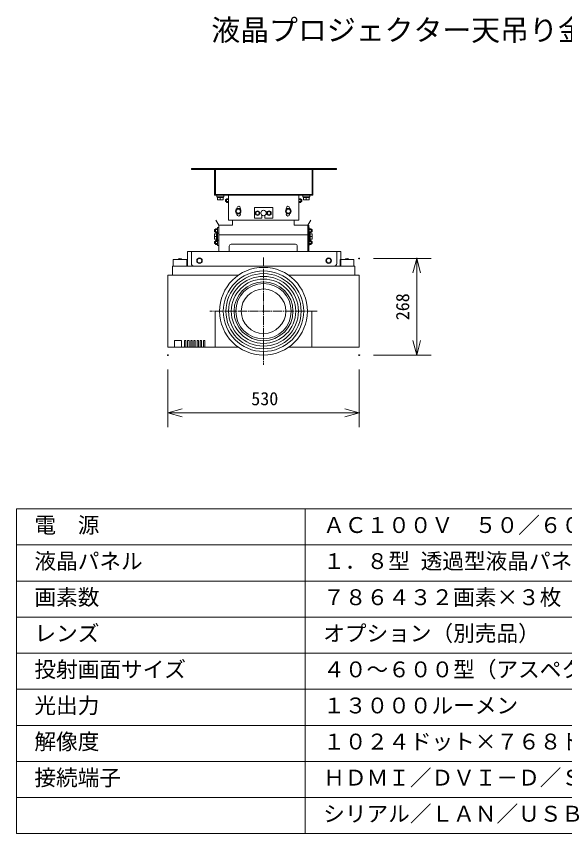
# Model space of a CAD drawing. Units: millimetres, scale not verified. Extents: x -63 to 62, y -56 to 57.
# Drawn here: x -62.5 to 13.4, y -56.5 to 56.8 of the extents above; entities that cross this region are included whole.
import ezdxf
from ezdxf.enums import TextEntityAlignment as Align

# ---------------------------------------------------------------- set-up
doc = ezdxf.new("R2010")
doc.units = ezdxf.units.MM
doc.header["$LTSCALE"] = 0.125
doc.header["$PDMODE"] = 32
doc.header["$PDSIZE"] = 0.0625
doc.linetypes.add('USER1', pattern=[13, 10, -1, 1, -1])
for name, color, linetype, lineweight in [('0-0_0', 7, 'Continuous', 9), ('0-1_WAKU', 1, 'Continuous', 18), ('0-3_GAIKEI', 1, 'Continuous', 18), ('0-5_SUNPO', 7, 'Continuous', 9)]:
    doc.layers.add(name, color=color, linetype=linetype, lineweight=lineweight)
doc.layers.add('0-2_MOJI1', color=7, linetype='Continuous')
doc.layers.add('0-6_Defpoints', color=7, linetype='Continuous')
doc.styles.add('ＭＳ ゴシック', font='')
doc.styles.get('ＭＳ ゴシック').set_extended_font_data('MS Gothic')

# ---------------------------------------------------------------- blocks, each defined once
blk = doc.blocks.new('_OPEN30')
at = {"layer": '0-0_0'}
blk.add_line((0, 0), (-1, 0), dxfattribs=at)
blk.add_lwpolyline([(-1, 0.26795), (0, 0), (-1, -0.26795)], dxfattribs=at)
blk = doc.blocks.new('D5')
at = {"layer": '0-5_SUNPO'}
for p, q in [((-42.7693, 7.3525), (-42.7693, -0.6475)), ((-16.2693, 7.3525), (-16.2693, -0.6475)), ((-40.7693, 1.3525), (-18.2693, 1.3525))]:
    blk.add_line(p, q, dxfattribs=at)
at = {"layer": '0-6_Defpoints'}
for p in [(-42.7693, 9.3525), (-16.2693, 9.3525), (-16.2693, 1.3525)]:
    blk.add_point(p, dxfattribs=at)
at = {"layer": '0-5_SUNPO', "xscale": 2, "yscale": 2, "rotation": 180}
blk.add_blockref('_OPEN30', (-42.7693, 1.3525), dxfattribs=at)
at = {"layer": '0-5_SUNPO', "xscale": 2, "yscale": 2}
blk.add_blockref('_OPEN30', (-16.2693, 1.3525), dxfattribs=at)
at = {"layer": '0-5_SUNPO', "style": 'ＭＳ ゴシック'}
blk.add_text('530', height=1.833, dxfattribs=at).set_placement((-31.2157, 1.8525), align=Align.BOTTOM_LEFT)
blk = doc.blocks.new('D4')
at = {"layer": '0-5_SUNPO'}
for p, q in [((-14.2933, 22.7525), (-6.2933, 22.7525)), ((-8.2933, 11.3525), (-8.2933, 20.7525)), ((-14.2933, 9.3525), (-6.2933, 9.3525))]:
    blk.add_line(p, q, dxfattribs=at)
at = {"layer": '0-6_Defpoints'}
for p in [(-16.2933, 22.7525), (-8.2933, 22.7525), (-16.2933, 9.3525)]:
    blk.add_point(p, dxfattribs=at)
at = {"layer": '0-5_SUNPO', "xscale": 2, "yscale": 2}
for p, rotation in [((-8.2933, 22.7525), 90), ((-8.2933, 9.3525), 270)]:
    blk.add_blockref('_OPEN30', p, dxfattribs=dict(at, rotation=rotation))
at = {"layer": '0-5_SUNPO', "style": 'ＭＳ ゴシック'}
blk.add_text('268', height=1.833, rotation=90, dxfattribs=at).set_placement((-8.7933, 14.1775), align=Align.BOTTOM_LEFT)

msp = doc.modelspace()

# ---------------------------------------------------------------- linework, layer by layer
at = {"layer": '0-1_WAKU', "color": 4}
for p, q in [((-62.5233, -11.4624), (-62.5233, -56.4624)), ((-62.5233, -11.4624), (62.4767, -11.4624)), ((-22.5233, -11.4624), (-22.5233, -56.4624)), ((62.4767, -56.4624), (-62.5233, -56.4624))]:
    msp.add_line(p, q, dxfattribs=at)
at = {"layer": '0-1_WAKU'}
for p, q in [((-62.5233, -16.4624), (62.4767, -16.4624)), ((-62.5233, -21.4624), (62.4767, -21.4624)), ((-62.5233, -26.4624), (62.4767, -26.4624)), ((-62.5233, -31.4624), (62.4767, -31.4624)), ((-62.5233, -36.4624), (62.4767, -36.4624)), ((-62.5233, -41.4624), (62.4767, -41.4624)), ((-62.5233, -46.4624), (62.4767, -46.4624)), ((-62.5233, -51.4624), (62.4767, -51.4624))]:
    msp.add_line(p, q, dxfattribs=at)
at = {"layer": '0-3_GAIKEI'}
for p, q in [((-38.2871, 35.6883), (-38.2871, 35.5605)), ((-38.2871, 35.6883), (-18.19, 35.6883)), ((-38.2871, 35.5605), (-18.19, 35.5605)), ((-35.0687, 31.9828), (-35.0687, 35.5605)), ((-34.9413, 32.1106), (-34.9413, 35.5605)), ((-21.5679, 32.1106), (-21.5679, 35.5605)), ((-21.4405, 31.9828), (-21.4405, 35.5605)), ((-18.19, 35.6883), (-18.19, 35.5605)), ((-35.0687, 31.9828), (-21.4405, 31.9828)), ((-34.9413, 32.1106), (-21.5679, 32.1106)), ((-34.76, 31.7751), (-34.76, 31.9828)), ((-33.7863, 31.7751), (-34.76, 31.7751)), ((-34.7038, 31.6627), (-34.7038, 31.7751)), ((-33.8424, 31.7751), (-33.8424, 31.6627)), ((-33.7863, 31.9828), (-33.7863, 31.7751)), ((-33.1372, 31.9828), (-33.1372, 28.5438)), ((-23.4188, 31.9828), (-33.1372, 31.9828)), ((-23.4188, 28.5438), (-23.4188, 31.9828)), ((-22.8511, 31.9828), (-22.8511, 31.7751)), ((-22.8511, 31.7751), (-21.8773, 31.7751)), ((-22.7949, 31.7751), (-22.7949, 31.6627)), ((-21.9335, 31.6627), (-21.9335, 31.7751)), ((-21.8773, 31.7751), (-21.8773, 31.9828)), ((-34.6476, 31.6627), (-34.7038, 31.6627)), ((-34.6476, 31.6627), (-34.6476, 31.3631)), ((-34.6476, 31.6627), (-34.6445, 31.6627)), ((-34.2731, 31.3631), (-34.6476, 31.3631)), ((-34.2762, 31.6627), (-34.6445, 31.6627)), ((-34.2762, 31.6627), (-34.2731, 31.6627)), ((-34.2731, 31.6627), (-34.27, 31.6627)), ((-34.2731, 31.6627), (-34.2731, 31.3631)), ((-33.8986, 31.3631), (-34.2731, 31.3631)), ((-33.9017, 31.6627), (-34.27, 31.6627)), ((-33.9017, 31.6627), (-33.8986, 31.6627)), ((-33.8986, 31.6627), (-33.8986, 31.3631)), ((-33.8424, 31.6627), (-33.8986, 31.6627)), ((-33.5627, 31.1145), (-33.1372, 31.1145)), ((-22.9934, 31.1145), (-23.4188, 31.1145)), ((-22.7949, 31.6627), (-22.7387, 31.6627)), ((-22.7387, 31.6627), (-22.7387, 31.3631)), ((-22.7356, 31.6627), (-22.7387, 31.6627)), ((-22.7387, 31.3631), (-22.3642, 31.3631)), ((-22.7356, 31.6627), (-22.3673, 31.6627)), ((-22.3642, 31.6627), (-22.3673, 31.6627)), ((-22.3642, 31.6627), (-22.3642, 31.3631)), ((-22.3612, 31.6627), (-22.3642, 31.6627)), ((-22.3642, 31.3631), (-21.9897, 31.3631)), ((-22.3612, 31.6627), (-21.9928, 31.6627)), ((-21.9897, 31.6627), (-21.9928, 31.6627)), ((-21.9897, 31.6627), (-21.9897, 31.3631)), ((-21.9897, 31.6627), (-21.9335, 31.6627)), ((-32.1314, 29.7853), (-31.9625, 30.0779)), ((-31.9625, 29.4928), (-32.1314, 29.7853)), ((-31.9625, 30.0779), (-31.6246, 30.0779)), ((-31.6246, 29.4928), (-31.9625, 29.4928)), ((-31.6246, 30.0779), (-31.4557, 29.7854)), ((-31.4557, 29.7854), (-31.6246, 29.4928)), ((-29.5216, 30.2965), (-27.0069, 30.2965)), ((-29.5216, 28.8163), (-29.5216, 30.2965)), ((-29.3764, 29.5085), (-29.2412, 29.7425)), ((-29.2412, 29.2744), (-29.3764, 29.5085)), ((-29.2412, 29.7425), (-28.9709, 29.7425)), ((-28.9709, 29.7425), (-28.8358, 29.5085)), ((-28.8358, 29.5085), (-28.9709, 29.2744)), ((-27.6664, 29.7425), (-27.8015, 29.5085)), ((-27.8015, 29.5085), (-27.6664, 29.2744)), ((-27.3961, 29.7425), (-27.6664, 29.7425)), ((-27.261, 29.5085), (-27.3961, 29.7425)), ((-27.3961, 29.2744), (-27.261, 29.5085)), ((-27.0069, 30.2965), (-27.0069, 28.8163)), ((-25.0127, 30.0779), (-25.1816, 29.7854)), ((-25.1816, 29.7854), (-25.0127, 29.4928)), ((-24.6749, 30.0779), (-25.0127, 30.0779)), ((-25.0127, 29.4928), (-24.6749, 29.4928)), ((-24.5059, 29.7853), (-24.6749, 30.0779)), ((-24.6749, 29.4928), (-24.5059, 29.7853)), ((-34.4875, 27.8632), (-34.9125, 28.5633)), ((-33.1372, 28.5438), (-23.4188, 28.5438)), ((-32.605, 28.5438), (-32.605, 27.8632)), ((-28.5164, 28.8163), (-29.5216, 28.8163)), ((-28.9709, 29.2744), (-29.2412, 29.2744)), ((-28.5164, 29.2364), (-28.5164, 28.8163)), ((-28.1209, 29.2364), (-28.1209, 28.8163)), ((-28.1209, 28.8163), (-27.0069, 28.8163)), ((-27.6664, 29.2744), (-27.3961, 29.2744)), ((-22.1498, 27.8632), (-21.7249, 28.5633)), ((-35.0759, 27.2262), (-34.6826, 27.2262)), ((-34.6826, 27.5051), (-34.4875, 27.5051)), ((-34.6826, 26.7515), (-34.6826, 27.5051)), ((-34.4875, 27.8632), (-34.4875, 24.2083)), ((-32.605, 27.8632), (-34.4875, 27.8632)), ((-21.9547, 27.5051), (-22.1498, 27.5051)), ((-22.0211, 24.2083), (-22.0211, 27.8632)), ((-21.9547, 26.7515), (-21.9547, 27.5051)), ((-21.9547, 27.3463), (-21.6861, 27.3463)), ((-21.5614, 27.2262), (-21.9547, 27.2262)), ((-21.6861, 27.3463), (-21.6861, 26.8252)), ((-21.5614, 27.2262), (-21.5614, 26.9454)), ((-35.0946, 26.2646), (-35.0946, 26.6391)), ((-34.795, 26.6391), (-35.0946, 26.6391)), ((-35.0946, 25.8901), (-35.0946, 26.2646)), ((-34.795, 26.2646), (-35.0946, 26.2646)), ((-34.795, 26.6391), (-34.795, 26.6953)), ((-34.795, 26.6953), (-34.6826, 26.6953)), ((-34.795, 26.6391), (-34.795, 26.6361)), ((-34.795, 26.2677), (-34.795, 26.6361)), ((-34.795, 26.2677), (-34.795, 26.2646)), ((-34.795, 26.2646), (-34.795, 26.2615)), ((-34.795, 25.8932), (-34.795, 26.2615)), ((-34.6826, 25.7778), (-34.6826, 26.7515)), ((-34.6826, 26.7515), (-34.4875, 26.7515)), ((-34.4875, 26.5194), (-22.0211, 26.5194)), ((-21.9547, 26.7515), (-22.1498, 26.7515)), ((-21.5614, 26.9454), (-21.9547, 26.9454)), ((-21.6861, 26.8252), (-21.9547, 26.8252)), ((-21.9547, 25.7778), (-21.9547, 26.7515)), ((-21.8423, 26.6953), (-21.9547, 26.6953)), ((-21.8423, 26.6391), (-21.8423, 26.6953)), ((-21.8423, 26.6391), (-21.8423, 26.6361)), ((-21.8423, 26.6391), (-21.5427, 26.6391)), ((-21.8423, 26.2677), (-21.8423, 26.6361)), ((-21.8423, 26.2646), (-21.8423, 26.2615)), ((-21.8423, 25.8932), (-21.8423, 26.2615)), ((-34.795, 25.8901), (-35.0946, 25.8901)), ((-35.0759, 25.5839), (-34.6826, 25.5839)), ((-35.0759, 25.303), (-35.0759, 25.5839)), ((-35.0759, 25.303), (-34.6826, 25.303)), ((-34.9513, 25.704), (-34.6826, 25.704)), ((-34.9513, 25.1829), (-34.9513, 25.704)), ((-34.6826, 25.1829), (-34.9513, 25.1829)), ((-34.795, 25.8932), (-34.795, 25.8901)), ((-34.795, 25.8339), (-34.795, 25.8901)), ((-34.6826, 25.8339), (-34.795, 25.8339)), ((-34.4875, 25.7778), (-34.6826, 25.7778)), ((-34.6826, 25.7777), (-34.4875, 25.7777)), ((-34.6826, 25.7777), (-34.6826, 25.0241)), ((-34.6826, 25.0241), (-34.4875, 25.0241)), ((-33.0259, 24.9501), (-33.0259, 24.2083)), ((-32.7693, 25.2067), (-23.868, 25.2067)), ((-23.6114, 24.9501), (-23.6114, 24.2083)), ((-22.1498, 25.7778), (-21.9547, 25.7778)), ((-21.9547, 25.7777), (-22.1498, 25.7777)), ((-21.9547, 25.0241), (-22.1498, 25.0241)), ((-21.9547, 25.7777), (-21.9547, 25.0241)), ((-21.5614, 25.303), (-21.9547, 25.303)), ((-21.8423, 25.8932), (-21.8423, 25.8901)), ((-38.83, 24.2083), (-17.5702, 24.2083)), ((-38.83, 22.1612), (-38.83, 24.2083)), ((-38.281, 22.5461), (-38.281, 24.2083)), ((-34.4875, 24.2083), (-22.0211, 24.2083)), ((-18.1563, 22.5461), (-18.1563, 24.2083)), ((-17.5702, 24.2083), (-17.5702, 22.1612)), ((-37.4995, 22.9234), (-37.3306, 23.216)), ((-37.3306, 22.6308), (-37.4995, 22.9234)), ((-37.3306, 23.2159), (-36.9927, 23.2159)), ((-36.9927, 23.2159), (-36.8238, 22.9234)), ((-36.8238, 22.9234), (-36.9927, 22.6308)), ((-19.4446, 23.2159), (-19.6135, 22.9234)), ((-19.6135, 22.9234), (-19.4446, 22.6308)), ((-19.1067, 23.2159), (-19.4446, 23.2159)), ((-18.9378, 22.9234), (-19.1067, 23.216)), ((-19.1067, 22.6308), (-18.9378, 22.9234)), ((-38.83, 22.1612), (-17.5702, 22.1612)), ((-36.9927, 22.6308), (-37.3306, 22.6308)), ((-19.4446, 22.6308), (-19.1067, 22.6308)), ((-34.3715, 15.9259), (-34.995, 15.9259)), ((-34.995, 10.9377), (-34.995, 15.9259)), ((-21.5891, 15.9259), (-22.2126, 15.9259)), ((-21.5891, 15.9259), (-21.5891, 10.9377)), ((-39.6715, 11.873), (-40.6068, 11.873)), ((-40.6068, 10.9377), (-40.6068, 11.873)), ((-39.6715, 10.9377), (-39.6715, 11.873)), ((-39.0479, 11.873), (-39.235, 11.873)), ((-39.235, 10.9377), (-39.235, 11.873)), ((-39.0479, 10.9377), (-39.0479, 11.873)), ((-38.7985, 10.9377), (-38.7985, 11.873)), ((-38.6115, 11.873), (-38.7985, 11.873)), ((-38.6115, 10.9377), (-38.6115, 11.873)), ((-38.175, 11.873), (-38.3621, 11.873)), ((-38.3621, 10.9377), (-38.3621, 11.873)), ((-38.175, 10.9377), (-38.175, 11.873)), ((-37.9256, 10.9377), (-37.9256, 11.873)), ((-37.7385, 11.873), (-37.9256, 11.873)), ((-37.7385, 10.9377), (-37.7385, 11.873)), ((-37.3021, 11.873), (-37.4891, 11.873)), ((-37.4891, 10.9377), (-37.4891, 11.873)), ((-37.3021, 10.9377), (-37.3021, 11.873)), ((-37.0526, 10.9377), (-37.0526, 11.873)), ((-36.8656, 11.873), (-37.0526, 11.873)), ((-36.8656, 10.9377), (-36.8656, 11.873)), ((-36.4291, 11.873), (-36.6162, 11.873)), ((-36.6162, 10.9377), (-36.6162, 11.873)), ((-36.4291, 10.9377), (-36.4291, 11.873))]:
    msp.add_line(p, q, dxfattribs=at)
at = {"layer": '0-3_GAIKEI', "color": 7}
for p, q in [((-40.7938, 23.0965), (-40.7938, 22.1612)), ((-38.9232, 23.0965), (-40.7938, 23.0965)), ((-38.9232, 23.0965), (-38.9232, 22.1612)), ((-17.6609, 23.0965), (-15.7903, 23.0965)), ((-17.6609, 23.0965), (-17.6609, 22.1612)), ((-15.7903, 23.0965), (-15.7903, 22.1612)), ((-40.9185, 20.9142), (-40.9185, 22.1612)), ((-40.9185, 22.1612), (-15.6656, 22.1612)), ((-15.6656, 22.1612), (-15.6656, 20.9142)), ((-41.5421, 20.9142), (-31.7672, 20.9142)), ((-41.5421, 10.9377), (-41.5421, 20.9142)), ((-24.8169, 20.9142), (-15.0421, 20.9142)), ((-15.0421, 20.9142), (-15.0421, 10.9377)), ((-31.7672, 10.9377), (-41.5421, 10.9377)), ((-15.0421, 10.9377), (-24.8169, 10.9377))]:
    msp.add_line(p, q, dxfattribs=at)
at = {"layer": '0-3_GAIKEI', "color": 7, "linetype": 'USER1', "lineweight": 9}
for p, q in [((-28.2921, 23.3759), (-28.2921, 8.4759)), ((-20.8421, 15.9259), (-35.7421, 15.9259))]:
    msp.add_line(p, q, dxfattribs=at)
at = {"layer": '0-3_GAIKEI'}
for points in [[(-34.2762, 31.6627), (-34.2762, 31.6627), (-34.2762, 31.6627)], [(-33.5627, 31.1145), (-33.5627, 31.3953), (-33.1372, 31.3953)], [(-33.1372, 30.9943), (-33.438, 30.9943), (-33.438, 31.5154), (-33.1372, 31.5154)], [(-23.4188, 30.9943), (-23.1181, 30.9943), (-23.1181, 31.5154), (-23.4188, 31.5154)], [(-22.9934, 31.1145), (-22.9934, 31.3953), (-23.4188, 31.3953)], [(-22.3611, 31.6627), (-22.3612, 31.6627), (-22.3612, 31.6627)], [(-24.0323, 28.5438), (-24.0323, 27.8632), (-22.1498, 27.8632), (-22.1498, 24.2083)], [(-35.0759, 27.2262), (-35.0759, 26.9454), (-34.6826, 26.9454)], [(-34.6826, 27.3463), (-34.9513, 27.3463), (-34.9513, 26.8252), (-34.6826, 26.8252)], [(-34.795, 26.2677), (-34.795, 26.2677), (-34.795, 26.2677)], [(-21.8423, 25.8901), (-21.5427, 25.8901), (-21.5427, 26.2646), (-21.5427, 26.6391)], [(-21.8423, 26.2677), (-21.8423, 26.2646), (-21.5427, 26.2646)], [(-21.8423, 26.2677), (-21.8423, 26.2677), (-21.8423, 26.2677)], [(-21.9547, 25.8339), (-21.8423, 25.8339), (-21.8423, 25.8901)], [(-21.9547, 25.1829), (-21.6861, 25.1829), (-21.6861, 25.704), (-21.9547, 25.704)], [(-21.5614, 25.303), (-21.5614, 25.5839), (-21.9547, 25.5839)]]:
    msp.add_lwpolyline(points, dxfattribs=at)
for centre, radius in [((-31.7935, 29.7854), 0.3804), ((-29.1061, 29.5085), 0.3043), ((-28.2879, 29.5404), 0.3804), ((-27.5312, 29.5085), 0.3043), ((-24.8438, 29.7854), 0.3804), ((-37.1616, 22.9234), 0.3804), ((-19.2757, 22.9234), 0.3804), ((-28.2921, 15.9259), 5.5806), ((-28.2921, 15.9259), 5.2065), ((-28.2921, 15.9259), 4.8323), ((-28.2921, 15.9259), 4.4582), ((-28.2921, 15.9259), 4.0841), ((-28.2921, 15.9259), 3.8347), ((-28.2921, 15.9259), 3.0865)]:
    msp.add_circle(centre, radius, dxfattribs=at)
at = {"layer": '0-3_GAIKEI', "color": 7}
msp.add_circle((-28.2921, 15.9259), 6.0794, dxfattribs=at)
at = {"layer": '0-3_GAIKEI'}
for centre, radius, start, end in [((-25.6346, 28.8531), 6.4759, 167.77941, 168.78244), ((-25.6346, 30.7176), 6.4759, 191.21756, 192.22059), ((-31.7298, 30.2239), 0.2341, 0, 179.99996), ((-25.6008, 28.7458), 6.0774, 165.92317, 167.48087), ((-25.6008, 30.825), 6.0774, 192.51913, 194.07683), ((-24.9075, 30.2239), 0.2341, 0.00004, 180), ((-31.0365, 28.7458), 6.0774, 12.51913, 14.07683), ((-31.0365, 30.825), 6.0774, 345.92317, 347.48087), ((-31.0027, 28.8531), 6.4759, 11.21756, 12.22059), ((-31.0027, 30.7176), 6.4759, 347.77941, 348.78244), ((-31.7298, 29.3468), 0.2341, 180.00004, 0), ((-24.9075, 29.3468), 0.2341, 180, 359.99996), ((-32.7693, 24.9501), 0.2566, 90, 180), ((-23.868, 24.9501), 0.2566, 0, 90), ((-37.8961, 22.5461), 0.3849, 180, 270), ((-18.5412, 22.5461), 0.3849, 270, 0)]:
    msp.add_arc(centre, radius, start, end, dxfattribs=at)
at = {"layer": '0-3_GAIKEI', "color": 7}
for centre in [(-39.8585, 22.9347), (-16.7256, 22.9347)]:
    msp.add_arc(centre, 0.3118, 31.25634, 148.74366, dxfattribs=at)

# ---------------------------------------------------------------- block references
at = {"layer": '0-5_SUNPO'}
for name in ['D4', 'D5']:
    msp.add_blockref(name, (1.2273, 0.494), dxfattribs=at)

# ---------------------------------------------------------------- texts
at = {"layer": '0-2_MOJI1', "style": 'ＭＳ ゴシック'}
for s, height, p in [('液晶プロジェクター天吊り金具付', 2.933, (-35.5233, 52.5376)), ('電\u3000源', 2.199, (-60.0233, -15.4624)), ('ＡＣ１００Ｖ\u3000５０／６０Ｈｚ\u3000', 2.199, (-20.0233, -15.4624)), ('液晶パネル', 2.199, (-60.0233, -20.4624)), ('１．８型 透過型液晶パネル ３原色方式', 2.199, (-20.0233, -20.4624)), ('画素数', 2.199, (-60.0233, -25.4624)), ('７８６４３２画素×３枚', 2.199, (-20.0233, -25.4624)), ('レンズ', 2.199, (-60.0233, -30.4624)), ('オプション（別売品）', 2.199, (-20.0233, -30.4624)), ('投射画面サイズ', 2.199, (-60.0233, -35.4624)), ('４０～６００型（アスペクト比４：３）', 2.199, (-20.0233, -35.4624)), ('光出力', 2.199, (-60.0233, -40.4624)), ('１３０００ルーメン', 2.199, (-20.0233, -40.4624)), ('解像度', 2.199, (-60.0233, -45.4624)), ('１０２４ドット×７６８ドット', 2.199, (-20.0233, -45.4624)), ('接続端子', 2.199, (-60.0233, -50.4624)), ('ＨＤＭＩ／ＤＶＩ－Ｄ／Ｓビデオ、ＲＧＢ', 2.199, (-20.0233, -50.4624)), ('シリアル／ＬＡＮ／ＵＳＢ', 2.199, (-20.0233, -55.4624))]:
    msp.add_text(s, height=height, dxfattribs=at).set_placement(p, align=Align.BOTTOM_LEFT)

doc.saveas('drawing.dxf')
